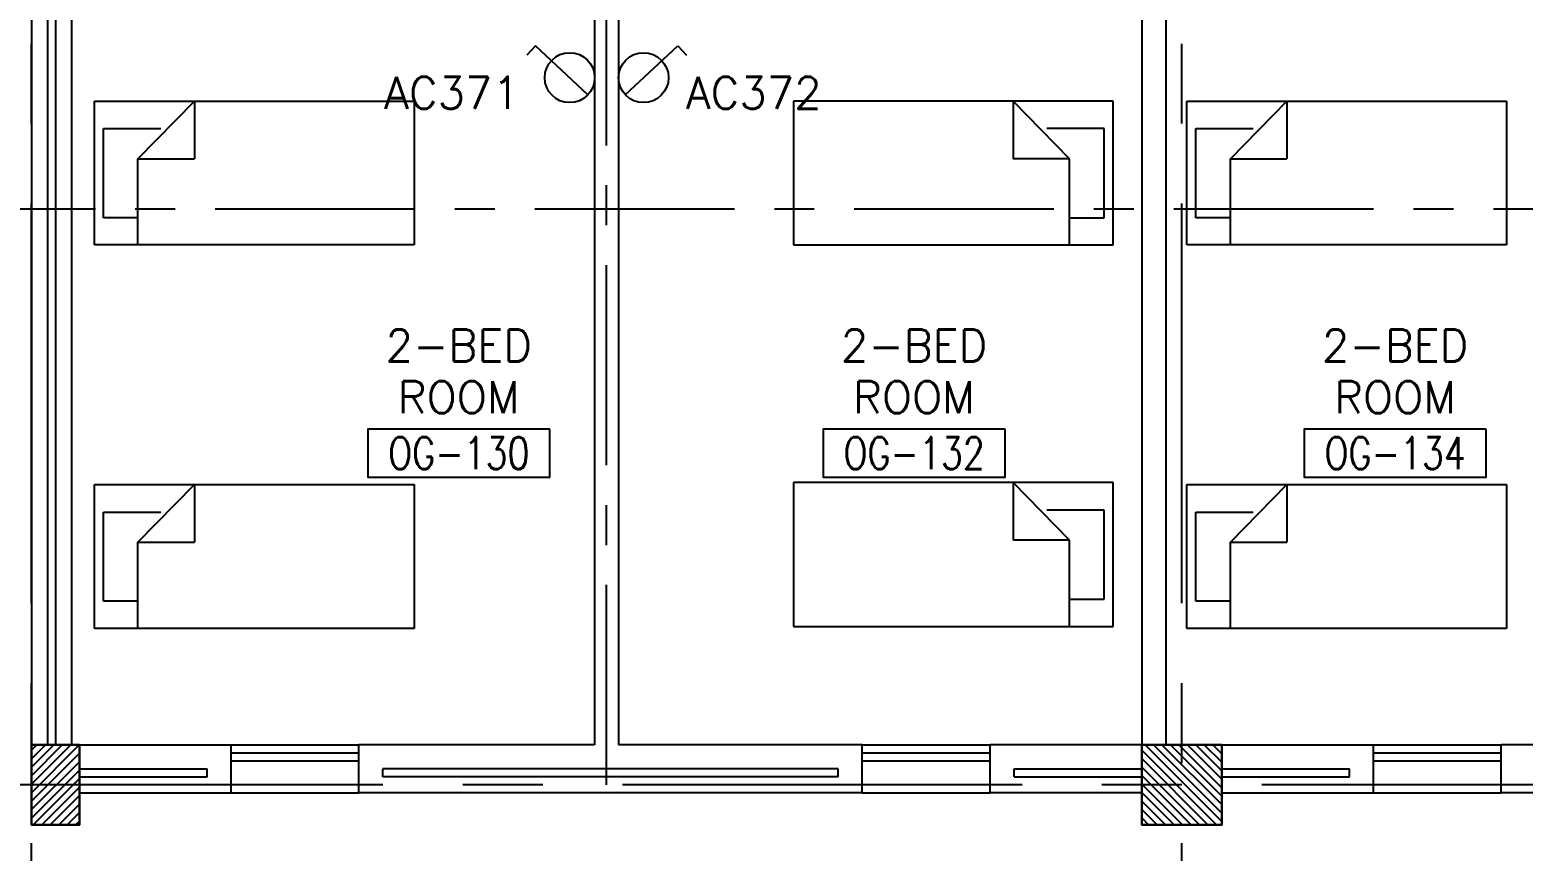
# Model space of a CAD drawing. Extents: x 88852.7 to 88945.7, y 39921.6 to 40001.1.
# Drawn here: x 88902.8 to 88912.15, y 39928.06 to 39933.2 of the extents above; entities that cross this region are included whole.
import ezdxf
from ezdxf.enums import TextEntityAlignment as Align

# ---------------------------------------------------------------- set-up
doc = ezdxf.new("R2010")
doc.units = 0
doc.header["$MEASUREMENT"] = 0
doc.header["$PDMODE"] = 34
doc.linetypes.add('CENTER', pattern=[2, 1.25, -0.25, 0.25, -0.25])
doc.linetypes.add('CENTERX2', pattern=[4, 2.5, -0.5, 0.5, -0.5])
doc.layers.get('0').update_dxf_attribs({"color": 11, "linetype": 'CONTINUOUS'})
doc.layers.get('DEFPOINTS').update_dxf_attribs({"color": 11, "linetype": 'CONTINUOUS'})
for name, color, linetype in [('AX-DIM', 11, 'CONTINUOUS'), ('AXES', 11, 'CENTERX2'), ('AXES1', 11, 'CENTER'), ('COL', 11, 'CONTINUOUS'), ('E-SOCKETS', 4, 'CONTINUOUS'), ('FIX', 11, 'CONTINUOUS'), ('FUR', 11, 'CONTINUOUS'), ('HAT', 11, 'CONTINUOUS'), ('INSUL', 11, 'CONTINUOUS'), ('RM-BOX', 11, 'CONTINUOUS'), ('RM-NAME', 11, 'CONTINUOUS'), ('RM-NO', 11, 'CONTINUOUS'), ('WALL', 11, 'CONTINUOUS'), ('WIN', 11, 'CONTINUOUS')]:
    doc.layers.add(name, color=color, linetype=linetype)
doc.styles.add('ROMANS', font='ROMANS.shx', dxfattribs={"width": 0.6})
doc.dimstyles.new('DIM-OUT', dxfattribs={"dimscale": 0, "dimtxt": 0.24, "dimasz": 0.08, "dimexe": 0.02, "dimexo": 0.02, "dimgap": 0.05, "dimtad": 1, "dimdec": 0, "dimlfac": 1000, "dimzin": 0, "dimdsep": 46, "dimtxsty": 'ROMANS', "dimblk1": 'ARCHTICK', "dimblk2": 'ARCHTICK', "dimsah": 1, "dimcen": 0.01, "dimdle": 0.08, "dimclrd": 7, "dimclre": 7, "dimclrt": 2, "dimadec": 0, "dimazin": 0, "dimtp": 2, "dimtm": 2, "dimtfac": 0.1142857142857143, "dimtdec": 0, "dimtix": 1, "dimtmove": 2, "dimatfit": 3, "dimldrblk": 'ARCHTICK', "dimfxl": 0, "dimtolj": 1, "dimtzin": 0, "dimarcsym": 0})

# ---------------------------------------------------------------- blocks, each defined once
blk = doc.blocks.new('_ARCHTICK')
at = {"color": 0, "linetype": 'ByBlock', "const_width": 0.15}
blk.add_lwpolyline([(-0.5, -0.5), (0.5, 0.5)], dxfattribs=at)
blk = doc.blocks.new('*D183')
at = {"layer": 'AX-DIM', "color": 7, "lineweight": -2}
for p, q in [((88944.31025844974, 39928.30956244052), (88944.31025844974, 39922.92456244052)), ((88943.63025844975, 39928.22956244052), (88944.33025844974, 39928.22956244052)), ((88901.68525844975, 39923.00456244052), (88944.33025844974, 39923.00456244052))]:
    blk.add_line(p, q, dxfattribs=at)
at = {"layer": 'DEFPOINTS', "color": 0}
for p in [(88943.61025844974, 39928.22956244052), (88901.66525844975, 39923.00456244052), (88944.31025844974, 39923.00456244052)]:
    blk.add_point(p, dxfattribs=at)
at = {"layer": 'AX-DIM', "color": 7, "lineweight": -2, "xscale": 0.08, "yscale": 0.08, "zscale": 0.08}
for p, rotation in [((88944.31025844974, 39928.22956244052), 90), ((88944.31025844974, 39923.00456244052), 270)]:
    blk.add_blockref('_ARCHTICK', p, dxfattribs=dict(at, rotation=rotation))
at = {"layer": 'AX-DIM', "color": 2, "insert": (88944.14025844973, 39925.61706244053), "char_height": 0.24, "attachment_point": 5, "rotation": 90, "style": 'ROMANS'}
blk.add_mtext('\\A1;5225', dxfattribs=at)
blk = doc.blocks.new('AH20A')
at = {"layer": 'FUR'}
for p, q in [((0, 0.5), (0, -0.5)), ((1, 0.5), (0, 0.5)), ((0.1358132048044354, 0.5), (0.1358132048044354, -0.09873155399691314)), ((1, -0.5), (1, 0.5)), ((0.1358132048044354, 0.3112226375378668), (0.02772451273631305, 0.3112226375378668)), ((0.02772451273631305, 0.3112226375378668), (0.02772451273631305, -0.3087128986371681)), ((0.1358132048044354, -0.09873155399691314), (0.312524700537324, -0.5)), ((0.1358132048044354, -0.09873155399691314), (0.312524700537324, -0.09873155399691314)), ((0.312524700537324, -0.5), (0.312524700537324, -0.09873155399691314)), ((0.02772451273631305, -0.3087128986371681), (0.2075707670301199, -0.3087128986371681)), ((0, -0.5), (1, -0.5))]:
    blk.add_line(p, q, dxfattribs=at)
blk = doc.blocks.new('RM1')
at = {"layer": 'RM-BOX'}
blk.add_lwpolyline([(569.8908462408872, -200), (-569.890846240829, -200), (-569.8908462407999, -500), (569.8908462407999, -500)], close=True, dxfattribs=at)
at = {"layer": 'RM-NAME', "style": 'ROMANS'}
for tag, p in [('ROOMNAME1', (-5.820766091346741e-11, 323.8095238095266)), ('ROOMNAME2', (0, 0))]:
    blk.add_attdef(tag, text='', height=200, dxfattribs=at).set_placement(p, align=Align.MIDDLE)
at = {"layer": 'RM-NO', "style": 'ROMANS', "width": 0.8}
blk.add_attdef('ROOMNO', text='', height=200, dxfattribs=at).set_placement((0, -350), align=Align.MIDDLE)
blk = doc.blocks.new('*X92')
at = {"color": 0}
for p, q in [((227928.5557043091, 177122.9334760556), (228395.3562020651, 177589.7339738117)), ((227928.5557043091, 177175.9664846446), (228342.3231934761, 177589.7339738117)), ((227928.5557043091, 177228.9994932336), (228289.2901848871, 177589.7339738117)), ((227928.5557043091, 177282.0325018226), (228236.2571762982, 177589.7339738117)), ((227928.555704309, 177335.0655104116), (228183.2241677092, 177589.7339738117)), ((227928.555704309, 177388.0985190005), (228130.1911591201, 177589.7339738117)), ((227928.555704309, 177441.1315275895), (228077.1581505312, 177589.7339738117)), ((227928.555704309, 177494.1645361785), (228024.1251419422, 177589.7339738117)), ((227928.555704309, 177547.1975447675), (227971.0921333532, 177589.7339738117)), ((227948.3892106541, 177089.7339738117), (228428.5557043089, 177569.9004674665)), ((228001.4222192431, 177089.7339738117), (228428.5557043089, 177516.8674588775)), ((228054.4552278321, 177089.7339738117), (228428.5557043089, 177463.8344502885)), ((228107.4882364211, 177089.7339738117), (228428.5557043089, 177410.8014416995)), ((228160.5212450101, 177089.7339738117), (228428.5557043089, 177357.7684331106)), ((228213.5542535991, 177089.7339738117), (228428.5557043089, 177304.7354245216)), ((228266.5872621881, 177089.7339738117), (228428.5557043089, 177251.7024159326)), ((228319.620270777, 177089.7339738117), (228428.5557043089, 177198.6694073436)), ((228372.653279366, 177089.7339738117), (228428.5557043089, 177145.6363987546))]:
    blk.add_line(p, q, dxfattribs=at)
blk = doc.blocks.new('C-300')
at = {"layer": 'HAT', "linetype": 'ByBlock', "ltscale": 0.3}
h = blk.add_hatch(dxfattribs=at)
h.set_pattern_fill('ANSI31', color=8, scale=300, style=0)
h.set_pattern_definition([(45, (-258496.1822811714, -82361.0053373935), (-26.51650429449553, 26.51650429449553), [])])
h.paths.add_polyline_path([(300.0000000000291, 500), (-2.91038304567337e-11, 500), (-5.820766091346741e-11, 249.9999999999854), (300.0000000000582, 249.9999999999709)])
h.paths.add_polyline_path([(300.0000000000873, 250), (0, 250), (-2.91038304567337e-11, 0), (300.0000000000582, 0)])
at = {"layer": 'COL'}
blk.add_lwpolyline([(0, 500), (300.0000000000582, 500), (300.0000000000582, 0), (0, 0)], close=True, dxfattribs=at)

msp = doc.modelspace()

# ---------------------------------------------------------------- linework, layer by layer
at = {"layer": 'AXES'}
for p, q in [((88910.01025844975, 39921.61526879654), (88910.01025844975, 40000.42794392369)), ((88902.81025844975, 39921.61526879654), (88902.81025844975, 40000.07794392369)), ((88945.01025844975, 39928.47956244052), (88876.97025844976, 39928.47956244052))]:
    msp.add_line(p, q, dxfattribs=at)
at = {"layer": 'AXES1'}
for p, q in [((88906.41025844976, 39928.47956244052), (88906.41025844976, 39987.29956244052)), ((88935.21025844975, 39932.07956244052), (88874.57025844975, 39932.07956244052)), ((88935.21025844975, 39932.07956244052), (88892.92025844975, 39932.07956244052))]:
    msp.add_line(p, q, dxfattribs=at)
at = {"layer": 'COL'}
msp.add_lwpolyline([(88910.26025844975, 39928.72956244051), (88910.26025844975, 39928.22956244051), (88909.76025844975, 39928.22956244051), (88909.76025844975, 39928.72956244051)], close=True, dxfattribs=at)
at = {"layer": 'E-SOCKETS'}
for p, q in [((88905.96551677104, 39933.10171412005), (88905.91104263879, 39933.04319007046)), ((88906.2933803091, 39932.79653903648), (88905.96551677104, 39933.10171412005)), ((88906.52713659042, 39932.79653903648), (88906.85500012853, 39933.10171412005)), ((88906.85500012853, 39933.10171412005), (88906.90947426073, 39933.04319007046))]:
    msp.add_line(p, q, dxfattribs=at)
for centre in [(88906.17900844975, 39932.90299625931), (88906.64150844977, 39932.90299625931)]:
    msp.add_circle(centre, 0.15625, dxfattribs=at)
at = {"layer": 'INSUL'}
for p, q in [((88902.91025844976, 39935.32956244051), (88902.91025844976, 39928.72956244052)), ((88902.96025844975, 39935.32956244051), (88902.96025844975, 39928.72956244052)), ((88903.11025844976, 39928.57956244052), (88903.91025844976, 39928.57956244052)), ((88903.11025844976, 39928.52956244052), (88903.91025844976, 39928.52956244052)), ((88903.91025844976, 39928.52956244053), (88903.91025844976, 39928.57956244052)), ((88905.01025844975, 39928.52956244053), (88905.01025844975, 39928.57956244052)), ((88907.86025844976, 39928.57956244052), (88905.01025844975, 39928.57956244052)), ((88907.86025844976, 39928.52956244052), (88905.01025844975, 39928.52956244053)), ((88907.86025844976, 39928.52956244052), (88907.86025844976, 39928.57956244052)), ((88908.96025844975, 39928.52956244052), (88908.96025844975, 39928.57956244052)), ((88908.96025844975, 39928.57956244051), (88909.76025844975, 39928.57956244051)), ((88908.96025844975, 39928.52956244052), (88909.76025844975, 39928.52956244052)), ((88910.26025844975, 39928.57956244051), (88911.06025844975, 39928.57956244051)), ((88910.26025844975, 39928.52956244051), (88911.06025844975, 39928.52956244051)), ((88911.06025844975, 39928.52956244052), (88911.06025844975, 39928.57956244051))]:
    msp.add_line(p, q, dxfattribs=at)
at = {"layer": 'WALL'}
for p, q in [((88906.33525844975, 39935.37956244052), (88906.33525844975, 39928.72956244052)), ((88906.48525844976, 39935.37956244052), (88906.48525844976, 39928.72956244052)), ((88902.81025844975, 39935.32956244051), (88902.81025844975, 39928.72956244052)), ((88903.06025844975, 39933.42956244051), (88903.06025844975, 39928.72956244052)), ((88909.76025844975, 39933.42956244052), (88909.76025844975, 39928.72956244052)), ((88909.91025844976, 39933.42956244052), (88909.91025844976, 39928.72956244052)), ((88903.11025844976, 39928.72956244052), (88904.06025844975, 39928.72956244052)), ((88904.06025844975, 39928.42956244052), (88904.06025844975, 39928.72956244052)), ((88904.86025844976, 39928.42956244052), (88904.86025844976, 39928.72956244052)), ((88906.33525844975, 39928.72956244052), (88904.86025844976, 39928.72956244052)), ((88908.01025844975, 39928.72956244052), (88906.48525844976, 39928.72956244052)), ((88908.01025844975, 39928.42956244052), (88908.01025844975, 39928.72956244052)), ((88908.81025844975, 39928.42956244052), (88908.81025844975, 39928.72956244052)), ((88909.76025844975, 39928.72956244052), (88908.81025844975, 39928.72956244052)), ((88910.26025844975, 39928.72956244052), (88911.21025844975, 39928.72956244052)), ((88911.21025844975, 39928.42956244051), (88911.21025844975, 39928.72956244052)), ((88912.01025844975, 39928.42956244051), (88912.01025844975, 39928.72956244052)), ((88913.44775844975, 39928.72956244052), (88912.01025844975, 39928.72956244052)), ((88903.11025844976, 39928.42956244052), (88904.06025844975, 39928.42956244052)), ((88908.01025844975, 39928.42956244052), (88904.86025844976, 39928.42956244052)), ((88909.76025844975, 39928.42956244052), (88908.81025844975, 39928.42956244052)), ((88910.26025844975, 39928.42956244051), (88911.21025844975, 39928.42956244051)), ((88915.21025844975, 39928.42956244051), (88912.01025844975, 39928.42956244051))]:
    msp.add_line(p, q, dxfattribs=at)
at = {"layer": 'WALL', "linetype": 'ByBlock', "ltscale": 0.3}
for points in [[(88902.81025844974, 39928.22956244052), (88903.11025844974, 39928.22956244052), (88903.11025844974, 39928.72956244052), (88902.81025844974, 39928.72956244052)], [(88909.76025844975, 39928.22956244051), (88910.26025844975, 39928.22956244051), (88910.26025844975, 39928.72956244051), (88909.76025844975, 39928.72956244051)]]:
    msp.add_lwpolyline(points, close=True, dxfattribs=at)
at = {"layer": 'WIN'}
for p, q in [((88904.06025844975, 39928.72956244052), (88904.86025844976, 39928.72956244052)), ((88908.01025844975, 39928.72956244052), (88908.81025844975, 39928.72956244052)), ((88911.21025844975, 39928.72956244052), (88912.01025844975, 39928.72956244052)), ((88904.06025844975, 39928.67956244052), (88904.86025844976, 39928.67956244052)), ((88904.06025844975, 39928.62956244052), (88904.86025844976, 39928.62956244052)), ((88908.01025844975, 39928.67956244052), (88908.81025844975, 39928.67956244052)), ((88908.01025844975, 39928.62956244052), (88908.81025844975, 39928.62956244052)), ((88911.21025844975, 39928.67956244051), (88912.01025844975, 39928.67956244051)), ((88911.21025844975, 39928.62956244052), (88912.01025844975, 39928.62956244052)), ((88904.06025844975, 39928.42956244052), (88904.86025844976, 39928.42956244052)), ((88908.01025844975, 39928.42956244052), (88908.81025844975, 39928.42956244052)), ((88911.21025844975, 39928.42956244051), (88912.01025844975, 39928.42956244051))]:
    msp.add_line(p, q, dxfattribs=at)

# ---------------------------------------------------------------- block references
at = {"layer": 'COL', "color": 6, "linetype": 'ByBlock', "ltscale": 0.3, "xscale": 0.001, "yscale": 0.001, "zscale": 0.001}
msp.add_blockref('C-300', (88902.81025844975, 39928.22956244052), dxfattribs=at)
at = {"layer": 'FIX', "yscale": 0.9, "zscale": 2, "rotation": 180}
for p, xscale in [((88903.20529764512, 39932.30642059315), -2), ((88909.57976235046, 39932.30642059315), 2), ((88910.04258179505, 39932.30642059315), -2), ((88903.20529764512, 39929.90760653816), -2), ((88909.57976235046, 39929.92030376474), 2), ((88910.04258179505, 39929.90760653816), -2)]:
    msp.add_blockref('AH20A', p, dxfattribs=dict(at, xscale=xscale))
at = {"layer": 'HAT', "xscale": -0.001, "yscale": 0.001, "zscale": 0.001, "rotation": 180}
msp.add_blockref('*X92', (88681.83170274545, 40105.81929641432), dxfattribs=at)
at = {"layer": 'RM-NAME', "xscale": 0.001, "yscale": 0.001, "zscale": 0.001}
for p, values in [((88905.48493061274, 39930.90451482822), {'ROOMNO': 'OG-130', 'ROOMNAME2': 'ROOM', 'ROOMNAME1': '2-BED'}), ((88908.33483974163, 39930.90451482822), {'ROOMNO': 'OG-132', 'ROOMNAME2': 'ROOM', 'ROOMNAME1': '2-BED'}), ((88911.34556608027, 39930.90451482822), {'ROOMNO': 'OG-134', 'ROOMNAME2': 'ROOM', 'ROOMNAME1': '2-BED'})]:
    msp.add_blockref('RM1', p, dxfattribs=at).add_auto_attribs(values)

# ---------------------------------------------------------------- texts
at = {"layer": 'E-SOCKETS', "style": 'ROMANS'}
for s, p in [('AC371', (88905.01838757357, 39932.70823813507)), ('AC372', (88906.9068912307, 39932.70823813507))]:
    msp.add_text(s, height=0.2, dxfattribs=at).set_placement(p)

# ---------------------------------------------------------------- dimensions: what is measured, and where the dimension line sits
at = {"layer": 'AX-DIM'}
dim = msp.add_linear_dim(base=(88944.31025844974, 39923.00456244052), p1=(88943.61025844974, 39928.22956244052), p2=(88901.66525844975, 39923.00456244052), angle=270, dimstyle='DIM-OUT', override={"dimscale": 1}, dxfattribs=at)
dim.commit()
dim.dimension.update_dxf_attribs({"geometry": '*D183', "text_midpoint": (88944.14025844973, 39925.61706244053)})

doc.saveas('drawing.dxf')
